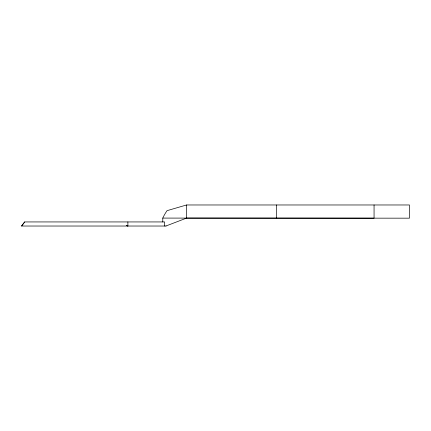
<?xml version="1.0" encoding="UTF-8"?>
<svg xmlns="http://www.w3.org/2000/svg" width="431" height="431" viewBox="0 0 431 431"><rect width="100%" height="100%" fill="white"/><g stroke="black" fill="none" stroke-linecap="round" stroke-linejoin="round"><path stroke-width="0.65" d="M166.075 226.027L21.55 226.027L24.691 221.938L164.615 221.938L164.615 226.027M21.55 226.027L24.718 221.938M165.876 226.027L186.575 218.091L409.45 218.172L409.45 204.973L186.575 204.973L167.056 210.657A48.935 48.935 0 0 0 162.778 218.091L162.778 221.938M162.778 218.091L374.06 218.172L374.06 204.973M127.883 226.027L126.66 225.542L127.883 226.027L127.883 221.938M276.395 204.973L276.395 218.172M186.575 204.973L186.575 218.091"/></g></svg>
